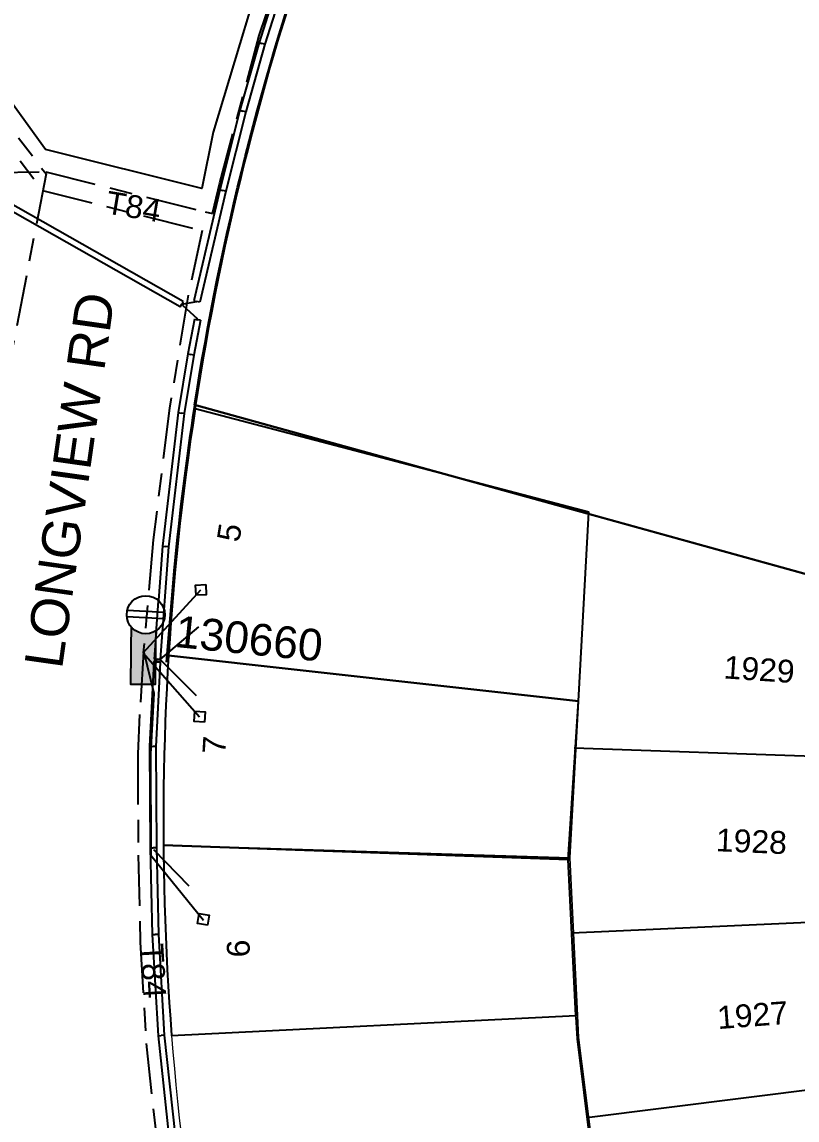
# Model space of a CAD drawing. Header units: metres. Extents: x 293673 to 295365, y 6233764 to 6235163.
# Drawn here: x 294272.5 to 294333.6, y 6234281 to 6234367.6 of the extents above; entities that cross this region are included whole.
import ezdxf
from ezdxf.enums import TextEntityAlignment as Align

# ---------------------------------------------------------------- set-up
doc = ezdxf.new("R2010")
doc.units = ezdxf.units.M
doc.linetypes.add('Cable Exist UG', pattern=[8.2, 4, -1.2, 1.8, -1.2])
doc.layers.get('0').update_dxf_attribs({"color": 6})
for name, color, linetype in [('_USER new lots', 250, 'Continuous'), ('Duct_SP_EXT', 7, 'Continuous'), ('Equip_LV_EXT', 7, 'Continuous'), ('Mains_HV_EXT', 7, 'Continuous'), ('Mains_HV_NEW_U72', 2, 'Continuous'), ('Mains_LV_EXT', 7, 'Continuous'), ('Mains_SL_EXT', 7, 'Continuous'), ('Notes', 7, 'Continuous'), ('Services_SP_EXT', 7, 'Continuous'), ('SupportsUG_SP_LV_EXT', 7, 'Continuous'), ('Trench_SP_EXT', 7, 'Continuous')]:
    doc.layers.add(name, color=color, linetype=linetype)
doc.layers.add('Cadastre Land Parcels_SP_EXT', color=9, linetype='Continuous', lineweight=5)
doc.layers.add('Cadastre Roads_SP_EXT', color=9, linetype='Continuous', lineweight=5)
doc.styles.add('iecARIAL', font='arial.ttf', dxfattribs={"height": 2})
doc.styles.get("Standard").update_dxf_attribs({"font": 'arial.ttf'})
doc.linetypes.add('Cable New UG', pattern='A,7,-0.25,["x",Standard,S=2,R=0,X=0.2,Y=-0.8],-2.1', length=9.35)

# ---------------------------------------------------------------- blocks, each defined once
blk = doc.blocks.new('PILLAR_EXT')
blk.add_hatch(color=256).paths.add_polyline_path([(-2.475, 0.99), (-2.475, -0.99), (2.475, -0.99), (2.475, 0.99)])
blk.add_lwpolyline([(-2.475, -0.99), (2.475, -0.99), (2.475, 0.99), (-2.475, 0.99)], close=True)
at = {"style": 'iecARIAL', "flags": 8}
blk.add_attdef('ASSET_NUM', (1.5, 3.5), '', height=2.5, dxfattribs=at)
for tag, p, flags in [('OWNED_BY', (0, -0.2), 9), ('STATE', (0, -0.4), 9), ('SUPPORT_TYPE', (0, -0.6), 9), ('USAGE', (0, -0.8), 9), ('LEGEND', (0, -1), 9), ('STREETNAME', (0, -1.8), 9), ('LOCATION', (0, -1.2), 9), ('NOTES', (0, -1.4), 9), ('PARENT', (0, -1.6), 9), ('SUBURB', (0, -2), 1)]:
    blk.add_attdef(tag, p, '', height=0.2, dxfattribs=dict(flags=flags))
blk = doc.blocks.new('CCP_EXT')
at = {"flags": 9}
for tag, p in [('STATE', (0, -1.8)), ('USAGE', (0, -1.2)), ('LEGEND', (0, -1.4)), ('LIFE_SUPPORT', (0, -1.6)), ('NOTES', (0, -2))]:
    blk.add_attdef(tag, text='', height=0.2, dxfattribs=at).set_placement(p, align=Align.MIDDLE_LEFT)
blk.add_wipeout([(0, 0.566), (0.566, 0), (0, -0.566), (-0.566, 0)])
blk.add_lwpolyline([(-0.566, 0), (0, 0.566), (0.566, 0), (0, -0.566), (-0.566, 0)])
at = {"flags": 1}
blk.add_attdef('Z', (0, 0), '', height=0.2, dxfattribs=at)
at = {"flags": 9}
for tag, p in [('CCP_TYPE', (0, 0)), ('OPERATING_VOLTAGE', (0, -0.6)), ('ORIENTATION', (0, -0.8)), ('CONSTRUCTED_VOLTAGE', (0, -0.2)), ('NO_PHASES', (0, -0.4)), ('OWNED_BY', (0, -1))]:
    blk.add_attdef(tag, text='', height=0.2, dxfattribs=at).set_placement(p, align=Align.MIDDLE_LEFT)
blk = doc.blocks.new('LV_UG_LINKS_CLOSED_EXT')
blk.add_wipeout([(-1.056, 1.057), (-1.18, 0.916), (-1.286, 0.761), (-1.371, 0.594), (-1.435, 0.417), (-1.476, 0.234), (-1.493, 0.047), (-1.487, -0.14), (-1.458, -0.326), (-1.406, -0.506), (-1.331, -0.678), (-1.236, -0.839), (-1.121, -0.988), (-0.988, -1.12), (-0.84, -1.235), (-0.679, -1.331), (-0.506, -1.406), (-0.326, -1.458), (-0.141, -1.487), (0.047, -1.493), (0.233, -1.476), (0.416, -1.435), (0.593, -1.371), (0.76, -1.286), (0.915, -1.181), (1.056, -1.057), (1.18, -0.916), (1.286, -0.761), (1.371, -0.594), (1.435, -0.417), (1.476, -0.234), (1.493, -0.047), (1.487, 0.14), (1.458, 0.326), (1.406, 0.506), (1.331, 0.678), (1.236, 0.839), (1.121, 0.988), (0.988, 1.12), (0.84, 1.235), (0.679, 1.331), (0.506, 1.406), (0.326, 1.458), (0.141, 1.487), (-0.047, 1.493), (-0.233, 1.476), (-0.416, 1.435), (-0.593, 1.371), (-0.76, 1.286), (-0.915, 1.181)])
for p, q in [((-0.25, -1.479), (-0.25, 1.479)), ((0.25, -1.479), (0.25, 1.479))]:
    blk.add_line(p, q)
blk.add_circle((0, 0), 1.5)
at = {"flags": 9}
for tag, p in [('ACTUAL_STATUS', (0, 0)), ('OPERATING_VOLTAGE', (0, -0.6)), ('ORIENTATION', (0, -0.8)), ('CONSTRUCTED_VOLTAGE', (0, -0.2)), ('NO_PHASES', (0, -0.4)), ('STATE', (0, -1)), ('SWITCH_TYPE', (0, -1.2)), ('USAGE', (0, -1.4)), ('NOTES', (0, -1.6))]:
    blk.add_attdef(tag, text='', height=0.2, dxfattribs=at).set_placement(p, align=Align.MIDDLE_LEFT)
at = {"flags": 1}
blk.add_attdef('Z', (0, 0), '', height=0.2, dxfattribs=at)
blk = doc.blocks.new('A$C12BB781C')
at = {"layer": '_USER new lots', "linetype": 'Continuous'}
for p, q in [((294286.087, 6234337.391), (294317.06, 6234328.826)), ((294317.06, 6234328.826), (294286.087, 6234337.391)), ((294317.06, 6234328.826), (294286.087, 6234337.391))]:
    blk.add_line(p, q, dxfattribs=at)
at = {"layer": '_USER new lots'}
for p, q in [((294346.75, 6234309.259), (294316.037, 6234310.312)), ((294347.046, 6234297.14), (294315.84, 6234295.722)), ((294316.167, 6234289.127), (294316.253, 6234287.396)), ((294316.253, 6234287.396), (294317.591, 6234276.792)), ((294348.077, 6234285.072), (294317.039, 6234281.17))]:
    blk.add_line(p, q, dxfattribs=at)
blk.add_lwpolyline([(294304.988, 6234386.773, -0.212171), (294317.133, 6234387.713), (294358.043, 6234373.201), (294362.218, 6234371.72), (294379.623, 6234365.546), (294375.183, 6234359.043), (294370.248, 6234339.97), (294369.746, 6234334.601), (294357.3, 6234335.764, 0.445117), (294342.217, 6234321.87), (294286.087, 6234337.391, -0.046496), (294295.877, 6234376.129, -0.185828)], format="xyb", close=True, dxfattribs=at)
at = {"layer": '_USER new lots', "flags": 128}
blk.add_lwpolyline([(294286.083, 6234337.37, 0.014961), (294284.482, 6234324.589), (294283.842, 6234317.098)], format="xyb", dxfattribs=at)
at = {"layer": '_USER new lots', "linetype": 'Continuous'}
for points in [[(294317.19, 6234328.947), (294286.137, 6234337.08), (294285.942, 6234335.79), (294285.755, 6234334.499), (294285.576, 6234333.207), (294285.405, 6234331.914), (294285.242, 6234330.62), (294285.087, 6234329.324), (294284.939, 6234328.029), (294284.8, 6234326.732), (294284.668, 6234325.434), (294284.544, 6234324.135), (294284.428, 6234322.836), (294284.32, 6234321.536), (294284.219, 6234320.236), (294284.127, 6234318.935), (294284.042, 6234317.633), (294316.367, 6234314.025), (294317.19, 6234328.947)], [(294316.367, 6234314.025), (294284.042, 6234317.633), (294283.966, 6234316.331), (294283.897, 6234315.028), (294283.836, 6234313.725), (294283.783, 6234312.421), (294283.739, 6234311.119), (294283.701, 6234309.815), (294283.672, 6234308.51), (294283.651, 6234307.206), (294283.637, 6234305.901), (294283.631, 6234304.597), (294283.634, 6234303.293), (294283.638, 6234302.661), (294315.552, 6234301.541), (294316.367, 6234314.025)], [(294316.161, 6234289.24), (294315.552, 6234301.541), (294283.638, 6234302.661), (294283.644, 6234301.988), (294283.662, 6234300.684), (294283.688, 6234299.38), (294283.722, 6234298.076), (294283.764, 6234296.772), (294283.813, 6234295.469), (294283.871, 6234294.165), (294283.936, 6234292.863), (294284.01, 6234291.56), (294284.091, 6234290.259), (294284.18, 6234288.957), (294284.277, 6234287.656), (294316.161, 6234289.24)]]:
    blk.add_lwpolyline(points, close=True, dxfattribs=at)
at = {"layer": '_USER new lots'}
blk.add_lwpolyline([(294286.087, 6234337.391), (294317.06, 6234328.826), (294342.217, 6234321.87, 0.152692)], format="xyb", dxfattribs=at)
for s, rotation, p in [('1929', 356.09614, (294330.623, 6234316.537)), ('1928', 357.58974, (294330.012, 6234302.977, -125.75)), ('1927', 4.36385, (294330.1, 6234289.271, 126))]:
    blk.add_text(s, height=1.8, rotation=rotation, dxfattribs=at).set_placement(p, align=Align.MIDDLE_CENTER)

msp = doc.modelspace()

# ---------------------------------------------------------------- linework, layer by layer
at = {"layer": 'Cadastre Land Parcels_SP_EXT', "linetype": 'Continuous'}
msp.add_lwpolyline([(294293.513, 6234368.813), (294293.127, 6234367.567), (294292.747, 6234366.319), (294292.375, 6234365.069), (294292.012, 6234363.817), (294291.655, 6234362.562), (294291.306, 6234361.305), (294290.965, 6234360.046), (294290.631, 6234358.785), (294290.305, 6234357.522), (294289.986, 6234356.257), (294289.676, 6234354.99), (294289.373, 6234353.721), (294289.077, 6234352.451), (294288.789, 6234351.178), (294288.51, 6234349.905), (294288.237, 6234348.629), (294287.972, 6234347.352), (294287.716, 6234346.073), (294287.467, 6234344.792), (294287.226, 6234343.51), (294286.992, 6234342.227), (294286.767, 6234340.942), (294286.548, 6234339.656), (294286.339, 6234338.368), (294286.137, 6234337.08), (294317.19, 6234328.947), (294316.367, 6234314.025), (294315.683, 6234301.663), (294316.298, 6234289.247), (294316.383, 6234287.514), (294317.723, 6234276.908)], dxfattribs=at)
for points in [[(294317.19, 6234328.947), (294286.137, 6234337.08), (294285.942, 6234335.79), (294285.755, 6234334.499), (294285.576, 6234333.207), (294285.405, 6234331.914), (294285.242, 6234330.62), (294285.087, 6234329.324), (294284.939, 6234328.029), (294284.8, 6234326.732), (294284.668, 6234325.434), (294284.544, 6234324.135), (294284.428, 6234322.836), (294284.32, 6234321.536), (294284.219, 6234320.236), (294284.127, 6234318.935), (294284.042, 6234317.633), (294316.367, 6234314.025), (294317.19, 6234328.947)], [(294316.367, 6234314.025), (294284.042, 6234317.633), (294283.966, 6234316.331), (294283.897, 6234315.028), (294283.836, 6234313.725), (294283.783, 6234312.421), (294283.739, 6234311.119), (294283.701, 6234309.815), (294283.672, 6234308.51), (294283.651, 6234307.206), (294283.637, 6234305.901), (294283.631, 6234304.597), (294283.634, 6234303.293), (294283.638, 6234302.661), (294315.683, 6234301.663), (294316.367, 6234314.025)], [(294316.298, 6234289.247), (294315.683, 6234301.663), (294283.638, 6234302.661), (294283.644, 6234301.988), (294283.662, 6234300.684), (294283.688, 6234299.38), (294283.722, 6234298.076), (294283.764, 6234296.772), (294283.813, 6234295.469), (294283.871, 6234294.165), (294283.936, 6234292.863), (294284.01, 6234291.56), (294284.091, 6234290.259), (294284.18, 6234288.957), (294284.277, 6234287.656), (294316.298, 6234289.247)], [(294317.723, 6234276.908), (294316.383, 6234287.514), (294316.298, 6234289.247), (294284.277, 6234287.656), (294284.383, 6234286.356), (294284.495, 6234285.057), (294284.616, 6234283.758), (294284.744, 6234282.46), (294284.881, 6234281.163), (294285.025, 6234279.866), (294285.177, 6234278.571), (294285.336, 6234277.276), (294285.505, 6234275.983), (294285.68, 6234274.69), (294285.864, 6234273.398), (294317.723, 6234276.908)]]:
    msp.add_lwpolyline(points, close=True, dxfattribs=at)
at = {"layer": 'Duct_SP_EXT'}
for p, q in [((294292.572, 6234370.354), (294291.175, 6234365.975)), ((294293.029, 6234370.205), (294291.634, 6234365.836)), ((294291.175, 6234365.975), (294289.665, 6234360.636)), ((294291.634, 6234365.836), (294290.129, 6234360.512)), ((294291.175, 6234365.975), (294291.404, 6234365.905)), ((294291.634, 6234365.836), (294291.404, 6234365.905)), ((294289.665, 6234360.636), (294288.089, 6234354.361)), ((294290.129, 6234360.512), (294288.556, 6234354.248)), ((294289.665, 6234360.636), (294289.897, 6234360.574)), ((294290.129, 6234360.512), (294289.897, 6234360.574)), ((294288.089, 6234354.361), (294286.03, 6234345.615)), ((294288.556, 6234354.248), (294286.497, 6234345.505)), ((294288.089, 6234354.361), (294288.323, 6234354.304)), ((294288.556, 6234354.248), (294288.323, 6234354.304)), ((294285.198, 6234345.543), (294271.21, 6234353.484)), ((294284.961, 6234345.126), (294270.973, 6234353.067)), ((294286.03, 6234345.615), (294286.263, 6234345.56)), ((294286.497, 6234345.505), (294286.263, 6234345.56)), ((294284.961, 6234345.126), (294285.08, 6234345.334)), ((294285.198, 6234345.543), (294285.08, 6234345.334)), ((294286.087, 6234344.154), (294285.571, 6234341.413)), ((294286.559, 6234344.066), (294286.044, 6234341.329)), ((294286.087, 6234344.154), (294286.323, 6234344.11)), ((294286.559, 6234344.066), (294286.323, 6234344.11)), ((294285.571, 6234341.413), (294284.8, 6234336.789)), ((294286.044, 6234341.329), (294285.276, 6234336.721)), ((294285.571, 6234341.413), (294285.808, 6234341.371)), ((294286.044, 6234341.329), (294285.808, 6234341.371)), ((294284.8, 6234336.789), (294283.548, 6234326.255)), ((294285.276, 6234336.721), (294284.026, 6234326.209)), ((294284.8, 6234336.789), (294285.038, 6234336.755)), ((294285.276, 6234336.721), (294285.038, 6234336.755)), ((294283.548, 6234326.255), (294283.787, 6234326.232)), ((294284.026, 6234326.209), (294283.787, 6234326.232)), ((294282.888, 6234317.111), (294282.548, 6234310.468)), ((294282.897, 6234317.205), (294282.888, 6234317.111)), ((294282.888, 6234317.111), (294283.127, 6234317.093)), ((294282.894, 6234317.346), (294283.133, 6234317.329)), ((294282.897, 6234317.205), (294283.136, 6234317.181)), ((294283.366, 6234317.075), (294283.028, 6234310.457)), ((294283.366, 6234317.075), (294283.127, 6234317.093)), ((294283.372, 6234317.311), (294283.133, 6234317.329)), ((294283.375, 6234317.157), (294283.136, 6234317.181)), ((294283.375, 6234317.157), (294283.366, 6234317.075)), ((294282.548, 6234310.468), (294282.597, 6234302.461)), ((294282.548, 6234310.468), (294282.788, 6234310.462)), ((294283.028, 6234310.457), (294282.788, 6234310.462)), ((294283.028, 6234310.457), (294283.077, 6234302.468)), ((294282.597, 6234302.461), (294282.837, 6234302.464)), ((294282.597, 6234302.461), (294282.753, 6234295.617)), ((294283.077, 6234302.468), (294282.837, 6234302.464)), ((294283.077, 6234302.468), (294283.233, 6234295.637)), ((294282.753, 6234295.617), (294282.993, 6234295.627)), ((294282.753, 6234295.617), (294283.226, 6234287.633)), ((294283.233, 6234295.637), (294282.993, 6234295.627)), ((294283.233, 6234295.637), (294283.704, 6234287.673)), ((294283.226, 6234287.633), (294283.465, 6234287.653)), ((294283.226, 6234287.633), (294284.07, 6234279.726)), ((294283.704, 6234287.673), (294283.465, 6234287.653)), ((294283.704, 6234287.673), (294284.547, 6234279.78))]:
    msp.add_line(p, q, dxfattribs=at)
at = {"layer": 'Mains_HV_EXT', "linetype": 'Cable Exist UG'}
msp.add_lwpolyline([(294269.041, 6234362.59), (294274.38, 6234355.614), (294271.295, 6234339.636)], dxfattribs=at)
at = {"layer": 'Mains_LV_EXT', "linetype": 'Cable Exist UG'}
msp.add_lwpolyline([(294282.059, 6234317.94), (294281.755, 6234312.97), (294281.755, 6234312.97), (294281.603, 6234309.88), (294281.651, 6234301.872), (294281.808, 6234295.025), (294282.28, 6234287.039), (294283.126, 6234279.131), (294283.862, 6234273.148)], dxfattribs=at)
at = {"layer": 'Mains_SL_EXT', "linetype": 'Cable Exist UG'}
msp.add_lwpolyline([(294226.639, 6234347.376), (294228.477, 6234352.774), (294228.477, 6234352.774), (294233.068, 6234354.192), (294236.23, 6234355.09), (294241.581, 6234356.319), (294249.74, 6234357.759), (294253.024, 6234358.185), (294258.006, 6234358.58), (294262.109, 6234358.81), (294266.633, 6234359.036), (294267.398, 6234358.991), (294267.398, 6234358.991), (294269.847, 6234355.702), (294274.352, 6234355.78), (294274.352, 6234355.78), (294286.93, 6234352.618), (294287.501, 6234352.493), (294287.501, 6234352.493), (294288.073, 6234354.921), (294291.198, 6234366.529), (294293.873, 6234374.628), (294293.788, 6234375.658)], dxfattribs=at)
at = {"layer": 'Trench_SP_EXT', "linetype": 'Cable Exist UG'}
for points in [[(294285.08, 6234345.334), (294286.263, 6234345.56)], [(294285.142, 6234345.257), (294286.322, 6234344.171)], [(294283.384, 6234317.301), (294286.903, 6234320.294)], [(294283.384, 6234317.301), (294286.614, 6234314.066)], [(294282.853, 6234302.325), (294285.891, 6234299.186)]]:
    msp.add_lwpolyline(points, dxfattribs=at)

# ---------------------------------------------------------------- block references
at = {"layer": 'SupportsUG_SP_LV_EXT'}
ref = msp.add_blockref('PILLAR_EXT', (294282.049, 6234317.847), dxfattribs=dict(at, rotation=269.4453627705121))
ref.add_attrib('ASSET_NUM', '130660', dxfattribs={"layer": '0', "height": 2.5, "rotation": 354.25945, "style": 'iecARIAL'}).set_placement((294284.59, 6234319.556), align=Align.MIDDLE_LEFT)

# ---------------------------------------------------------------- texts
at = {"layer": 'Cadastre Land Parcels_SP_EXT'}
for s, rotation, p in [('5', 81.13143, (294289.613, 6234326.503)), ('7', 86.50536, (294288.499, 6234309.816)), ('9', 271.57175, (294288.621, 6234295.197))]:
    msp.add_text(s, height=1.8, rotation=rotation, dxfattribs=at).set_placement(p)
at = {"layer": 'Cadastre Roads_SP_EXT', "color": 7}
msp.add_text('LONGVIEW RD', height=3, rotation=81.96226, dxfattribs=at).set_placement((294275.632, 6234316.497))
at = {"layer": 'Mains_LV_EXT'}
for rotation, p in [(350.46357, (294278.997, 6234352.512)), (273.40644, (294281.818, 6234294.866))]:
    msp.add_text('T84', height=1.8, rotation=rotation, dxfattribs=at).set_placement(p)

# ---------------------------------------------------------------- next in the draw order: block references
at = {"layer": 'Equip_LV_EXT', "rotation": 87.09306656178927}
msp.add_blockref('LV_UG_LINKS_CLOSED_EXT', (294282.241, 6234320.847), dxfattribs=at)
at = {"layer": 'Services_SP_EXT'}
for p, rotation in [((294286.587, 6234322.803), 227.4453625952958), ((294286.491, 6234312.803), 131.4453624331812), ((294286.786, 6234296.824), 124.6241550198336)]:
    msp.add_blockref('CCP_EXT', p, dxfattribs=dict(at, rotation=rotation))

# ---------------------------------------------------------------- next in the draw order: linework, layer by layer
at = {"layer": 'Duct_SP_EXT'}
for p, q in [((294283.548, 6234326.255), (294282.894, 6234317.346)), ((294284.026, 6234326.209), (294283.372, 6234317.311))]:
    msp.add_line(p, q, dxfattribs=at)
at = {"layer": 'Mains_HV_NEW_U72', "linetype": 'Cable New UG', "flags": 128}
msp.add_lwpolyline([(294409.606, 6234289.098), (294412.252, 6234292.146), (294436.304, 6234346.297), (294406.167, 6234359.467), (294378.64, 6234369.335), (294372.945, 6234371.973), (294372.423, 6234370.007), (294359.296, 6234376.092), (294317.18, 6234391.002), (294312.675, 6234391.703), (294307.974, 6234391.204), (294302.484, 6234388.871), (294298.281, 6234385.189), (294294.442, 6234380.222), (294292.513, 6234375.377), (294287.563, 6234358.913), (294286.66, 6234354.459), (294274.322, 6234357.529), (294270.007, 6234363.497), (294255.807, 6234363.035), (294246.838, 6234361.824), (294238.383, 6234360.288), (294228.051, 6234357.519), (294229.78, 6234347.471)], dxfattribs=at)
at = {"layer": 'Mains_LV_EXT', "linetype": 'Cable Exist UG'}
msp.add_lwpolyline([(294231.262, 6234349.009), (294230.382, 6234350.735), (294229.473, 6234355.725), (294229.473, 6234355.725), (294235.589, 6234357.505), (294241.062, 6234358.763), (294249.355, 6234360.23), (294252.743, 6234360.668), (294257.816, 6234361.071), (294262.008, 6234361.307), (294268.565, 6234361.58), (294269.185, 6234360.8), (294269.185, 6234360.8), (294274.101, 6234354.303), (294286.69, 6234351.139), (294286.69, 6234351.139), (294285.594, 6234346.052), (294284.117, 6234337.144), (294282.822, 6234326.758), (294282.049, 6234317.847)], dxfattribs=at)
at = {"layer": 'Services_SP_EXT'}
for points in [[(294282.049, 6234317.847), (294286.587, 6234322.803)], [(294282.049, 6234317.847), (294286.491, 6234312.803)], [(294282.082, 6234317.899), (294282.882, 6234314.65), (294282.882, 6234314.65), (294282.605, 6234309.852), (294282.652, 6234301.892), (294286.79, 6234296.768)]]:
    msp.add_lwpolyline(points, dxfattribs=at)

# ---------------------------------------------------------------- next in the draw order: block references
at = {"layer": 'Notes'}
msp.add_blockref('A$C12BB781C', (0, 0), dxfattribs=at)

doc.saveas('drawing.dxf')
